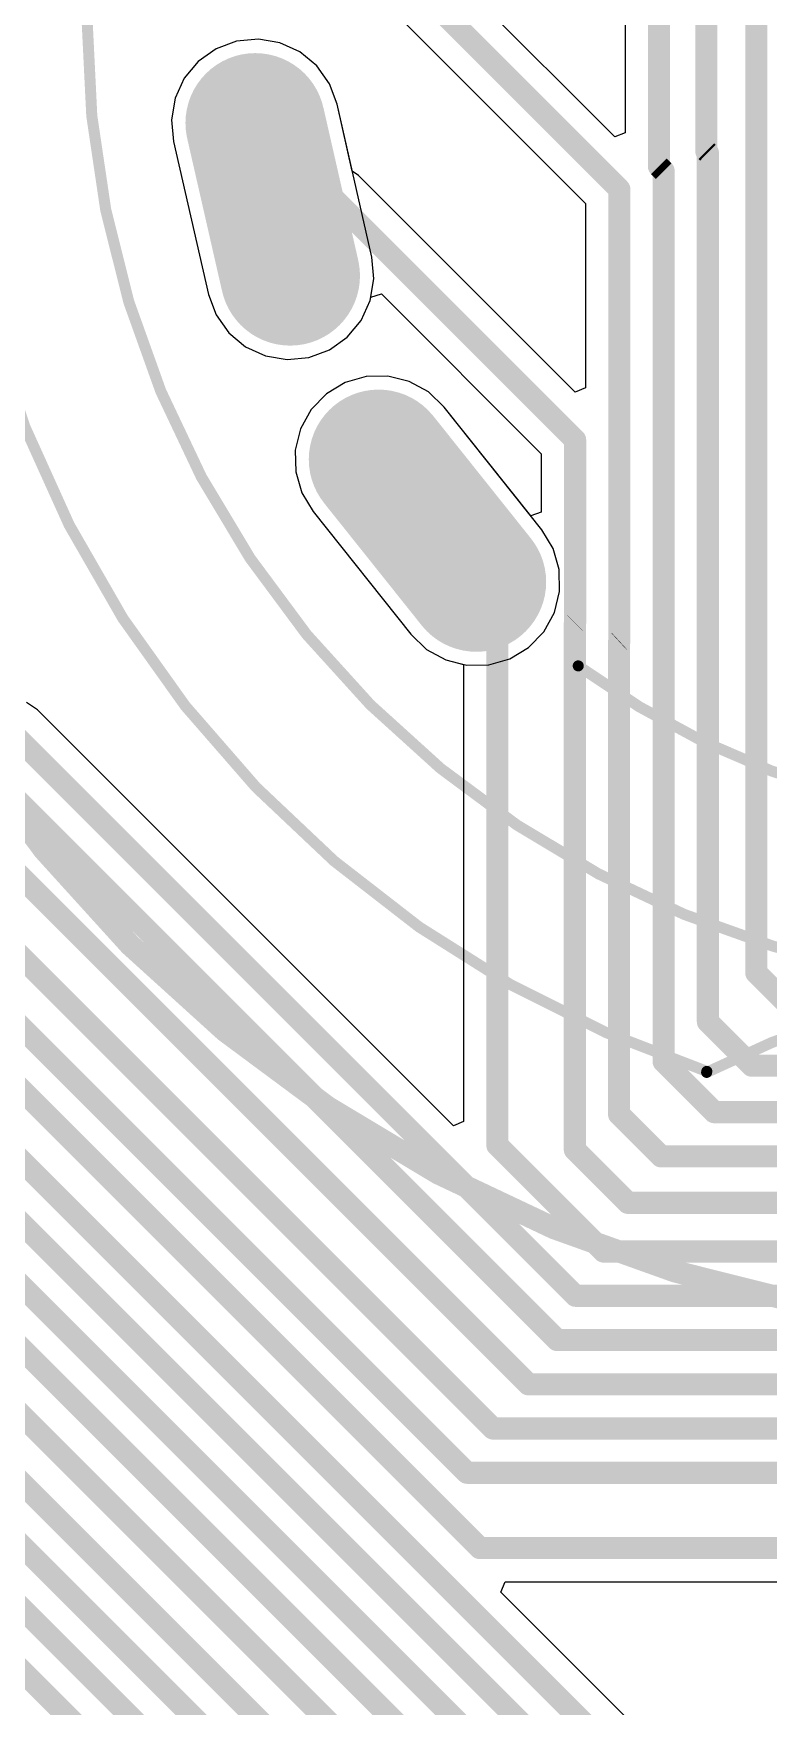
# Model space of a CAD drawing. Header units: millimetres. Extents: x 0.99 to 9.85, y 0.8 to 4.18.
# Drawn here: x 5.44 to 5.773, y 2.305 to 3.062 of the extents above; entities that cross this region are included whole.
import ezdxf

# ---------------------------------------------------------------- set-up
doc = ezdxf.new("R2010")
doc.units = ezdxf.units.MM
doc.header["$MEASUREMENT"] = 0
for name, color, linetype in [('BottomLayer', 5, 'Continuous'), ('BottomSolder', 6, 'Continuous'), ('MultiLayer', 9, 'Continuous'), ('PadHoleLayer', 156, 'Continuous'), ('TopLayer', 1, 'Continuous'), ('TopOverlay', 2, 'Continuous'), ('TopSolder', 216, 'Continuous')]:
    doc.layers.add(name, color=color, linetype=linetype)

# ---------------------------------------------------------------- blocks, each defined once
blk = doc.blocks.new('QS30_1_99')
at = {"layer": 'BottomLayer', "const_width": 0.05512}
for points in [[(-0.36101, -0.04605), (-0.34524, -0.11514)], [(-0.30528, -0.19813), (-0.26109, -0.25353)]]:
    blk.add_lwpolyline(points, dxfattribs=at)
at = {"layer": 'BottomLayer', "const_width": 0.02756}
for points in [[(-0.37479, -0.04605, 1), (-0.34723, -0.04605, 1)], [(-0.35902, -0.11514, 1), (-0.33146, -0.11514, 1)], [(-0.31905, -0.19813, 1), (-0.2915, -0.19813, 1)], [(-0.27487, -0.25353, 1), (-0.24731, -0.25353, 1)]]:
    blk.add_lwpolyline(points, format="xyb", close=True, dxfattribs=at)
at = {"layer": 'BottomSolder', "const_width": 0.06312}
for points in [[(-0.36101, -0.04605), (-0.34524, -0.11514)], [(-0.30528, -0.19813), (-0.26109, -0.25353)]]:
    blk.add_lwpolyline(points, dxfattribs=at)
at = {"layer": 'BottomSolder', "const_width": 0.03156}
for points in [[(-0.37679, -0.04605, 1), (-0.34523, -0.04605, 1)], [(-0.36102, -0.11514, 1), (-0.32946, -0.11514, 1)], [(-0.32105, -0.19813, 1), (-0.2895, -0.19813, 1)], [(-0.27687, -0.25353, 1), (-0.24531, -0.25353, 1)]]:
    blk.add_lwpolyline(points, format="xyb", close=True, dxfattribs=at)
at = {"layer": 'MultiLayer', "const_width": 0.05512}
for points in [[(-0.36101, -0.04605), (-0.34524, -0.11514)], [(-0.30528, -0.19813), (-0.26109, -0.25353)]]:
    blk.add_lwpolyline(points, dxfattribs=at)
at = {"layer": 'MultiLayer', "const_width": 0.02756}
for points in [[(-0.37479, -0.04605, 1), (-0.34723, -0.04605, 1)], [(-0.35902, -0.11514, 1), (-0.33146, -0.11514, 1)], [(-0.31905, -0.19813, 1), (-0.2915, -0.19813, 1)], [(-0.27487, -0.25353, 1), (-0.24731, -0.25353, 1)]]:
    blk.add_lwpolyline(points, format="xyb", close=True, dxfattribs=at)
at = {"layer": 'PadHoleLayer', "const_width": 0.00787}
for points in [[(-0.35632, -0.11969), (-0.37296, -0.04676, -1), (-0.34993, -0.04151), (-0.33329, -0.11443, -1)], [(-0.2691, -0.26244), (-0.31574, -0.20395, -1), (-0.29727, -0.18922), (-0.25063, -0.24771, -1)]]:
    blk.add_lwpolyline(points, format="xyb", close=True, dxfattribs=at)
at = {"layer": 'TopLayer', "const_width": 0.05512}
for points in [[(-0.36101, -0.04605), (-0.34524, -0.11514)], [(-0.30528, -0.19813), (-0.26109, -0.25353)]]:
    blk.add_lwpolyline(points, dxfattribs=at)
at = {"layer": 'TopLayer', "const_width": 0.02756}
for points in [[(-0.37479, -0.04605, 1), (-0.34723, -0.04605, 1)], [(-0.35902, -0.11514, 1), (-0.33146, -0.11514, 1)], [(-0.31905, -0.19813, 1), (-0.2915, -0.19813, 1)], [(-0.27487, -0.25353, 1), (-0.24731, -0.25353, 1)]]:
    blk.add_lwpolyline(points, format="xyb", close=True, dxfattribs=at)
at = {"layer": 'TopOverlay'}
for points, const_width in [([(0.59055, 0, 1), (-0.59055, 0, 1)], 0.01), ([(0.43701, 0, 1), (-0.43701, 0, 1)], 0.005), ([(-0.21629, -0.29146, 1), (-0.21379, -0.29146, 1)], 0.0025), ([(-0.15826, -0.47519, 1), (-0.15576, -0.47519, 1)], 0.0025), ([(-0.15817, -0.47474, 1), (-0.15567, -0.47474, 1)], 0.0025)]:
    blk.add_lwpolyline(points, format="xyb", close=True, dxfattribs=dict(at, const_width=const_width))
at = {"layer": 'TopOverlay', "const_width": 0.005}
for points in [[(-0.15692, -0.47474, -6.211314), (0.15694, -0.47473)], [(-0.09613, -0.34921, -0.092015), (-0.21504, -0.29146)], [(-0.15701, -0.47519, -0.243188), (0.15701, -0.47519)]]:
    blk.add_lwpolyline(points, format="xyb", dxfattribs=at)
at = {"layer": 'TopSolder', "const_width": 0.06312}
for points in [[(-0.36101, -0.04605), (-0.34524, -0.11514)], [(-0.30528, -0.19813), (-0.26109, -0.25353)]]:
    blk.add_lwpolyline(points, dxfattribs=at)
at = {"layer": 'TopSolder', "const_width": 0.03156}
for points in [[(-0.37679, -0.04605, 1), (-0.34523, -0.04605, 1)], [(-0.36102, -0.11514, 1), (-0.32946, -0.11514, 1)], [(-0.32105, -0.19813, 1), (-0.2895, -0.19813, 1)], [(-0.27687, -0.25353, 1), (-0.24531, -0.25353, 1)]]:
    blk.add_lwpolyline(points, format="xyb", close=True, dxfattribs=at)

msp = doc.modelspace()

# ---------------------------------------------------------------- linework, layer by layer
at = {"layer": 'BottomLayer'}
for p, q in [((5.53214, 3.05805), (5.52287, 3.05461)), ((5.54198, 3.05898), (5.53214, 3.05805)), ((5.55173, 3.05732), (5.54198, 3.05898)), ((5.56072, 3.0532), (5.55173, 3.05732)), ((5.5148, 3.04889), (5.50849, 3.04128)), ((5.52287, 3.05461), (5.5148, 3.04889)), ((5.56834, 3.04689), (5.56072, 3.0532)), ((5.50849, 3.04128), (5.50437, 3.03229)), ((5.57406, 3.03882), (5.56834, 3.04689)), ((5.5775, 3.02955), (5.57406, 3.03882)), ((5.50437, 3.03229), (5.50271, 3.02254)), ((5.59327, 2.96046), (5.5775, 3.02955)), ((5.50271, 3.02254), (5.50363, 3.01269)), ((5.50363, 3.01269), (5.5194, 2.9436)), ((5.59419, 2.95061), (5.59327, 2.96046)), ((5.59254, 2.94086), (5.59419, 2.95061)), ((5.5194, 2.9436), (5.52284, 2.93433)), ((5.52284, 2.93433), (5.52857, 2.92626)), ((5.58841, 2.93188), (5.59254, 2.94086)), ((5.5821, 2.92426), (5.58841, 2.93188)), ((5.52857, 2.92626), (5.53618, 2.91995)), ((5.53618, 2.91995), (5.54517, 2.91583)), ((5.57404, 2.91854), (5.5821, 2.92426)), ((5.54517, 2.91583), (5.55492, 2.91417)), ((5.55492, 2.91417), (5.56477, 2.9151)), ((5.56477, 2.9151), (5.57404, 2.91854)), ((5.59065, 2.90651), (5.58115, 2.90377)), ((5.60054, 2.90669), (5.59065, 2.90651)), ((5.61014, 2.90431), (5.60054, 2.90669)), ((5.6188, 2.89953), (5.61014, 2.90431)), ((5.57268, 2.89866), (5.56582, 2.89154)), ((5.58115, 2.90377), (5.57268, 2.89866)), ((5.62592, 2.89266), (5.6188, 2.89953)), ((5.56582, 2.89154), (5.56104, 2.88289)), ((5.6701, 2.83726), (5.62592, 2.89266)), ((5.56104, 2.88289), (5.55865, 2.87329)), ((5.55865, 2.87329), (5.55884, 2.8634)), ((5.55884, 2.8634), (5.56158, 2.8539)), ((5.56158, 2.8539), (5.56668, 2.84543)), ((5.56668, 2.84543), (5.61087, 2.79002)), ((5.67521, 2.82879), (5.6701, 2.83726)), ((5.67794, 2.81929), (5.67521, 2.82879)), ((5.67813, 2.8094), (5.67794, 2.81929)), ((5.67575, 2.7998), (5.67813, 2.8094)), ((5.67096, 2.79114), (5.67575, 2.7998)), ((5.6641, 2.78402), (5.67096, 2.79114)), ((5.61087, 2.79002), (5.61799, 2.78316)), ((5.61799, 2.78316), (5.62664, 2.77838)), ((5.65563, 2.77892), (5.6641, 2.78402)), ((5.62664, 2.77838), (5.63624, 2.77599)), ((5.63624, 2.77599), (5.64613, 2.77618)), ((5.64613, 2.77618), (5.65563, 2.77892))]:
    msp.add_line(p, q, dxfattribs=at)
at = {"layer": 'TopLayer'}
for p, q in [((5.70771, 3.18206), (5.70771, 3.01668)), ((5.70309, 3.01477), (5.58411, 3.13374)), ((5.57885, 3.09575), (5.68983, 2.98476)), ((5.53214, 3.05805), (5.52287, 3.05461)), ((5.54198, 3.05898), (5.53214, 3.05805)), ((5.55173, 3.05732), (5.54198, 3.05898)), ((5.56072, 3.0532), (5.55173, 3.05732)), ((5.5148, 3.04889), (5.50849, 3.04128)), ((5.52287, 3.05461), (5.5148, 3.04889)), ((5.56834, 3.04689), (5.56072, 3.0532)), ((5.50849, 3.04128), (5.50437, 3.03229)), ((5.57406, 3.03882), (5.56834, 3.04689)), ((5.5775, 3.02955), (5.57406, 3.03882)), ((5.50437, 3.03229), (5.50271, 3.02254)), ((5.58441, 2.99928), (5.5775, 3.02955)), ((5.50271, 3.02254), (5.50363, 3.01269)), ((5.50363, 3.01269), (5.5194, 2.9436)), ((5.70771, 3.01668), (5.70309, 3.01477)), ((5.58724, 2.99739), (5.58441, 2.99928)), ((5.68521, 2.89942), (5.58724, 2.99739)), ((5.68983, 2.98476), (5.68983, 2.90133)), ((5.5194, 2.9436), (5.52284, 2.93433)), ((5.59254, 2.94086), (5.59278, 2.94231)), ((5.59278, 2.94231), (5.59755, 2.94383)), ((5.59755, 2.94383), (5.66983, 2.87154)), ((5.52284, 2.93433), (5.52857, 2.92626)), ((5.58841, 2.93188), (5.59254, 2.94086)), ((5.5821, 2.92426), (5.58841, 2.93188)), ((5.52857, 2.92626), (5.53618, 2.91995)), ((5.53618, 2.91995), (5.54517, 2.91583)), ((5.57404, 2.91854), (5.5821, 2.92426)), ((5.54517, 2.91583), (5.55492, 2.91417)), ((5.55492, 2.91417), (5.56477, 2.9151)), ((5.56477, 2.9151), (5.57404, 2.91854)), ((5.59065, 2.90651), (5.58115, 2.90377)), ((5.60054, 2.90669), (5.59065, 2.90651)), ((5.61014, 2.90431), (5.60054, 2.90669)), ((5.6188, 2.89953), (5.61014, 2.90431)), ((5.57268, 2.89866), (5.56582, 2.89154)), ((5.58115, 2.90377), (5.57268, 2.89866)), ((5.62592, 2.89266), (5.6188, 2.89953)), ((5.68983, 2.90133), (5.68521, 2.89942)), ((5.56582, 2.89154), (5.56104, 2.88289)), ((5.66511, 2.84352), (5.62592, 2.89266)), ((5.56104, 2.88289), (5.55865, 2.87329)), ((5.55865, 2.87329), (5.55884, 2.8634)), ((5.66983, 2.87154), (5.66983, 2.84517)), ((5.55884, 2.8634), (5.56158, 2.8539)), ((5.56158, 2.8539), (5.56668, 2.84543)), ((5.56668, 2.84543), (5.61087, 2.79002)), ((5.66983, 2.84517), (5.66511, 2.84352)), ((5.61087, 2.79002), (5.61799, 2.78316)), ((5.61799, 2.78316), (5.62664, 2.77838)), ((5.62664, 2.77838), (5.63471, 2.77638)), ((5.63471, 2.77638), (5.63471, 2.56974)), ((5.4421, 2.75581), (5.43714, 2.75913)), ((5.63009, 2.56783), (5.4421, 2.75581)), ((5.63471, 2.56974), (5.63009, 2.56783)), ((5.65154, 2.35709), (5.65346, 2.36171)), ((5.65346, 2.36171), (5.9967, 2.36171)), ((5.72713, 2.2815), (5.65154, 2.35709))]:
    msp.add_line(p, q, dxfattribs=at)
at = {"layer": 'TopLayer', "const_width": 0.01}
for points in [[(5.74442, 3.00837), (5.74442, 3.39351)], [(5.723, 3.00151), (5.723, 3.1884)], [(5.54845, 3.14777), (5.70513, 2.9911)], [(5.767, 2.637), (5.767, 3.10178)], [(5.74442, 3.00837), (5.74513, 3.00767)], [(5.74513, 2.61487), (5.74513, 3.00767)], [(5.723, 3.00151), (5.72513, 2.99938)], [(5.72513, 2.59687), (5.72513, 2.99938)], [(5.70513, 2.78686), (5.70513, 2.9911)], [(5.54845, 2.98658), (5.57642, 2.98658)], [(5.57642, 2.98658), (5.68513, 2.87787)], [(5.68513, 2.79515), (5.68513, 2.87787)], [(5.61839, 2.84134), (5.65, 2.80973)], [(5.65, 2.559), (5.65, 2.80973)], [(5.685, 2.79502), (5.68513, 2.79515)], [(5.685, 2.557), (5.685, 2.79502)], [(5.705, 2.78674), (5.70513, 2.78686)], [(5.705, 2.573), (5.705, 2.78674)], [(5.43128, 2.745), (5.68528, 2.491)], [(5.427, 2.721), (5.677, 2.471)], [(5.43269, 2.68231), (5.664, 2.451)], [(5.424, 2.655), (5.648, 2.431)], [(5.767, 2.637), (5.788, 2.616)], [(5.41428, 2.633), (5.63628, 2.411)], [(5.40744, 2.61156), (5.642, 2.377)], [(5.74513, 2.61487), (5.765, 2.595)], [(5.72513, 2.59687), (5.748, 2.574)], [(5.39544, 2.59156), (5.7208, 2.2662)], [(5.765, 2.595), (6.186, 2.595)], [(5.748, 2.574), (6.164, 2.574)], [(5.38716, 2.57156), (5.72372, 2.235)], [(5.705, 2.573), (5.724, 2.554)], [(5.65, 2.559), (5.698, 2.511)], [(5.37887, 2.55156), (5.72722, 2.20321)], [(5.685, 2.557), (5.709, 2.533)], [(5.724, 2.554), (6.154, 2.554)], [(5.37059, 2.53156), (5.73043, 2.17172)], [(5.709, 2.533), (6.142, 2.533)], [(5.36044, 2.51156), (5.73178, 2.14022)], [(5.698, 2.511), (6.12, 2.511)], [(5.34987, 2.49156), (5.73271, 2.10872)], [(5.68528, 2.491), (6.103, 2.491)], [(5.34159, 2.47156), (5.73592, 2.07723)], [(5.677, 2.471), (6.088, 2.471)], [(5.3333, 2.45156), (5.73913, 2.04573)], [(5.664, 2.451), (6.054, 2.451)], [(5.32502, 2.43156), (5.74234, 2.01424)], [(5.648, 2.431), (6.04572, 2.431)], [(5.63628, 2.411), (6.03455, 2.411)], [(5.642, 2.377), (6.012, 2.377)]]:
    msp.add_lwpolyline(points, dxfattribs=at)
at = {"layer": 'TopLayer', "const_width": 0.005}
for points in [[(5.74192, 3.00837, 1), (5.74692, 3.00837, 1)], [(5.74192, 3.00837, 1), (5.74692, 3.00837, 1)], [(5.74263, 3.00767, 1), (5.74763, 3.00767, 1)], [(5.74263, 3.00767, 1), (5.74763, 3.00767, 1)], [(5.7205, 3.00151, 1), (5.7255, 3.00151, 1)], [(5.7205, 3.00151, 1), (5.7255, 3.00151, 1)], [(5.72263, 2.99938, 1), (5.72763, 2.99938, 1)], [(5.72263, 2.99938, 1), (5.72763, 2.99938, 1)], [(5.70263, 2.9911, 1), (5.70763, 2.9911, 1)], [(5.70263, 2.9911, 1), (5.70763, 2.9911, 1)], [(5.54595, 2.98658, 1), (5.55095, 2.98658, 1)], [(5.57392, 2.98658, 1), (5.57892, 2.98658, 1)], [(5.57392, 2.98658, 1), (5.57892, 2.98658, 1)], [(5.68263, 2.87787, 1), (5.68763, 2.87787, 1)], [(5.68263, 2.87787, 1), (5.68763, 2.87787, 1)], [(5.61589, 2.84134, 1), (5.62089, 2.84134, 1)], [(5.6475, 2.80973, 1), (5.6525, 2.80973, 1)], [(5.6475, 2.80973, 1), (5.6525, 2.80973, 1)], [(5.6825, 2.79502, 1), (5.6875, 2.79502, 1)], [(5.6825, 2.79502, 1), (5.6875, 2.79502, 1)], [(5.68263, 2.79515, 1), (5.68763, 2.79515, 1)], [(5.68263, 2.79515, 1), (5.68763, 2.79515, 1)], [(5.7025, 2.78674, 1), (5.7075, 2.78674, 1)], [(5.7025, 2.78674, 1), (5.7075, 2.78674, 1)], [(5.70263, 2.78686, 1), (5.70763, 2.78686, 1)], [(5.70263, 2.78686, 1), (5.70763, 2.78686, 1)], [(5.7645, 2.637, 1), (5.7695, 2.637, 1)], [(5.7645, 2.637, 1), (5.7695, 2.637, 1)], [(5.74263, 2.61487, 1), (5.74763, 2.61487, 1)], [(5.74263, 2.61487, 1), (5.74763, 2.61487, 1)], [(5.72263, 2.59687, 1), (5.72763, 2.59687, 1)], [(5.72263, 2.59687, 1), (5.72763, 2.59687, 1)], [(5.7625, 2.595, 1), (5.7675, 2.595, 1)], [(5.7625, 2.595, 1), (5.7675, 2.595, 1)], [(5.7455, 2.574, 1), (5.7505, 2.574, 1)], [(5.7455, 2.574, 1), (5.7505, 2.574, 1)], [(5.7025, 2.573, 1), (5.7075, 2.573, 1)], [(5.7025, 2.573, 1), (5.7075, 2.573, 1)], [(5.6475, 2.559, 1), (5.6525, 2.559, 1)], [(5.6475, 2.559, 1), (5.6525, 2.559, 1)], [(5.6825, 2.557, 1), (5.6875, 2.557, 1)], [(5.6825, 2.557, 1), (5.6875, 2.557, 1)], [(5.7215, 2.554, 1), (5.7265, 2.554, 1)], [(5.7215, 2.554, 1), (5.7265, 2.554, 1)], [(5.7065, 2.533, 1), (5.7115, 2.533, 1)], [(5.7065, 2.533, 1), (5.7115, 2.533, 1)], [(5.6955, 2.511, 1), (5.7005, 2.511, 1)], [(5.6955, 2.511, 1), (5.7005, 2.511, 1)], [(5.68278, 2.491, 1), (5.68778, 2.491, 1)], [(5.68278, 2.491, 1), (5.68778, 2.491, 1)], [(5.6745, 2.471, 1), (5.6795, 2.471, 1)], [(5.6745, 2.471, 1), (5.6795, 2.471, 1)], [(5.6615, 2.451, 1), (5.6665, 2.451, 1)], [(5.6615, 2.451, 1), (5.6665, 2.451, 1)], [(5.6455, 2.431, 1), (5.6505, 2.431, 1)], [(5.6455, 2.431, 1), (5.6505, 2.431, 1)], [(5.63378, 2.411, 1), (5.63878, 2.411, 1)], [(5.63378, 2.411, 1), (5.63878, 2.411, 1)], [(5.6395, 2.377, 1), (5.6445, 2.377, 1)], [(5.6395, 2.377, 1), (5.6445, 2.377, 1)]]:
    msp.add_lwpolyline(points, format="xyb", close=True, dxfattribs=at)

# ---------------------------------------------------------------- block references
msp.add_blockref('QS30_1_99', (5.90157, 3.06717))

doc.saveas('drawing.dxf')
